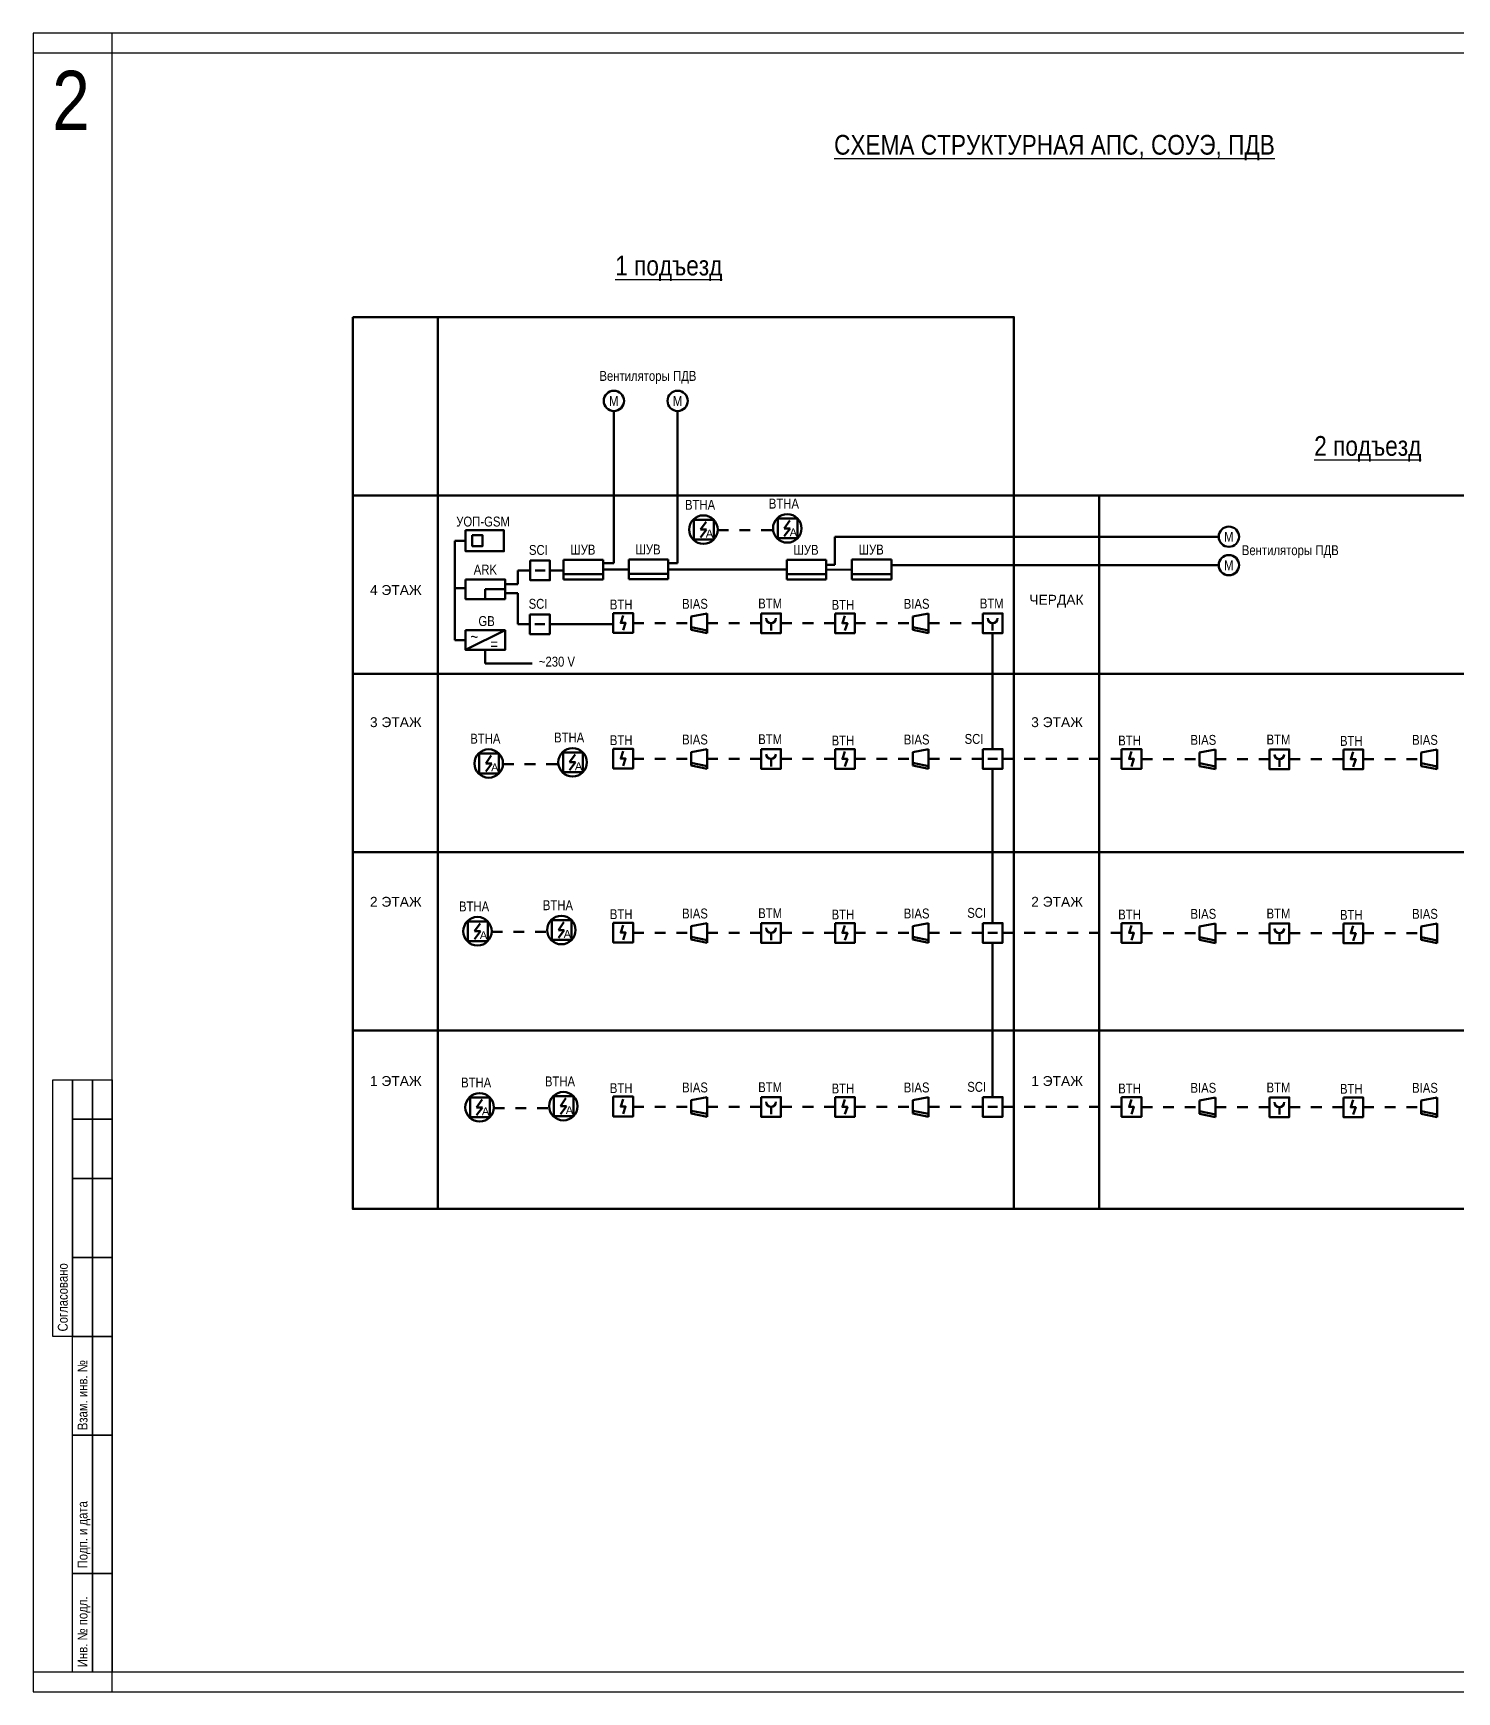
# Model space of a CAD drawing. Header units: millimetres. Extents: x -3463 to 813393, y -106315 to 159215.
# Drawn here: x 254326 to 290387, y -102717 to -60717 of the extents above; entities that cross this region are included whole.
import ezdxf

# ---------------------------------------------------------------- set-up
doc = ezdxf.new("R2010")
doc.units = ezdxf.units.MM
for name, color, linetype, lineweight in [('AFS_', 1, 'Continuous', 50), ('ALERT_', 82, 'Continuous', 50), ('ELECTRO_12_24_', 5, 'Continuous', 50), ('SCHEME_STRUCTURE_', 7, 'Continuous', 30), ('STAMPS_', 7, 'Continuous', 30), ('Структурка_этажи_', 130, 'Continuous', 50)]:
    doc.layers.add(name, color=color, linetype=linetype, lineweight=lineweight)
doc.layers.add('INNER_FRAME_', color=7, linetype='Continuous', lineweight=30, true_color=0x000000)
doc.layers.add('OUTER_FRAME_', color=92, linetype='Continuous', lineweight=30, plot=False)
doc.layers.add('STAMP_', color=7, linetype='Continuous', true_color=0x000000)
doc.styles.add('Graph_', font='ARIALN.TTF', dxfattribs={"height": 250})
doc.styles.add('Graph_2_5_', font='ARIALN.TTF', dxfattribs={"height": 2.5})
doc.styles.get("Standard").update_dxf_attribs({"font": 'arial.ttf', "height": 10000})
doc.styles.add('график', font='ARIALN.TTF', dxfattribs={"height": 250})

# ---------------------------------------------------------------- blocks, each defined once
blk = doc.blocks.new('GB_')
at = {"layer": 'ELECTRO_12_24_'}
blk.add_line((-5, -2.500000000000227), (5, 2.499999999999773), dxfattribs=at)
blk.add_lwpolyline([(-5, 2.499999999999773), (5, 2.499999999999773), (5, -2.500000000000227), (-5, -2.500000000000227)], close=True, dxfattribs=at)
at = {"layer": 'ELECTRO_12_24_', "style": 'Graph_'}
for s, p in [('~', (-3.75, -0.6250000000002274)), ('=', (1.25, -2.500000000000227))]:
    blk.add_text(s, height=3, dxfattribs=at).set_placement(p)
at = {"layer": 'ELECTRO_12_24_', "style": 'Graph_', "flags": 8}
blk.add_attdef('DATA_', (-4.522722744854434, 3.758116568415517), '', height=2.5, dxfattribs=at)
blk = doc.blocks.new('ARK_')
at = {"layer": 'AFS_'}
for points in [[(-5, 2.5), (5, 2.5), (5, -2.5), (-5, -2.5)], [(0, 0), (5, 0), (5, -2.5), (0, -2.5)]]:
    blk.add_lwpolyline(points, close=True, dxfattribs=at)
at = {"layer": 'AFS_', "style": 'Graph_', "flags": 8}
blk.add_attdef('DATA_', (-5, 3.75), '', height=2.5, dxfattribs=at)
blk = doc.blocks.new('A$C125d6fb2')
at = {"layer": 'STAMPS_'}
blk.add_line((-0.114838249704917, 8.232459828643186), (-0.114838249704917, 8.232459828643186), dxfattribs=at)
for points in [[(-0.114838249704917, 9.482459828643186), (64.88516175029508, 9.482459828643186), (64.88516175029508, 4.482459828643186), (-0.114838249704917, 4.482459828643186)], [(-85.11483824970492, 4.482459828643186), (-60.11483824970492, 4.482459828643186), (-60.11483824970492, -0.5175401713568135), (-85.11483824970492, -0.5175401713568135)], [(-60.11483824970492, 4.482459828643186), (-25.11483824970492, 4.482459828643186), (-25.11483824970492, -0.5175401713568135), (-60.11483824970492, -0.5175401713568135)], [(-25.11483824970492, 4.482459828643186), (-0.114838249704917, 4.482459828643186), (-0.114838249704917, -0.5175401713568135), (-25.11483824970492, -0.5175401713568135)], [(-0.114838249704917, 4.482459828643186), (19.88516175029508, 4.482459828643186), (19.88516175029508, -0.5175401713568135), (-0.114838249704917, -0.5175401713568135)], [(19.88516175029508, 4.482459828643186), (39.88516175029508, 4.482459828643186), (39.88516175029508, -0.5175401713568135), (19.88516175029508, -0.5175401713568135)], [(39.88516175029508, 4.482459828643186), (54.88516175029508, 4.482459828643186), (54.88516175029508, -0.5175401713568135), (39.88516175029508, -0.5175401713568135)], [(54.88516175029508, 4.482459828643186), (64.88516175029508, 4.482459828643186), (64.88516175029508, -0.5175401713568135), (54.88516175029508, -0.5175401713568135)], [(-85.11483824970492, -0.5175401713568135), (-60.11483824970492, -0.5175401713568135), (-60.11483824970492, -5.517540171356814), (-85.11483824970492, -5.517540171356814)], [(-60.11483824970492, -0.5175401713568135), (-25.11483824970492, -0.5175401713568135), (-25.11483824970492, -5.517540171356814), (-60.11483824970492, -5.517540171356814)], [(-25.11483824970492, -0.5175401713568135), (-0.114838249704917, -0.5175401713568135), (-0.114838249704917, -5.517540171356814), (-25.11483824970492, -5.517540171356814)], [(-0.114838249704917, -0.5175401713568135), (19.88516175029508, -0.5175401713568135), (19.88516175029508, -5.517540171356814), (-0.114838249704917, -5.517540171356814)], [(19.88516175029508, -0.5175401713568135), (39.88516175029508, -0.5175401713568135), (39.88516175029508, -5.517540171356814), (19.88516175029508, -5.517540171356814)], [(39.88516175029508, -0.5175401713568135), (54.88516175029508, -0.5175401713568135), (54.88516175029508, -5.517540171356814), (39.88516175029508, -5.517540171356814)], [(54.88516175029508, -0.5175401713568135), (64.88516175029508, -0.5175401713568135), (64.88516175029508, -5.517540171356814), (54.88516175029508, -5.517540171356814)]]:
    blk.add_lwpolyline(points, close=True, dxfattribs=at)
at = {"layer": 'STAMPS_', "char_height": 2.5, "attachment_point": 1, "style": 'Graph_2_5_'}
for s, insert, width in [('Согласовано', (1.135161750295083, 8.232459828643186), 17.00029547591112), ('Инв. № подл.', (-83.86483824970492, 3.232459828643186), 19.32586955065199), ('Подп. и дата', (-58.86483824970492, 3.232459828643186), 19.32586955065199), ('Взам. инв. №', (-23.86483824970492, 3.232459828643186), 19.32586955065199)]:
    blk.add_mtext(s, dxfattribs=dict(at, insert=insert, width=width))
blk = doc.blocks.new('A$C094c292c')
at = {"layer": 'INNER_FRAME_'}
blk.add_lwpolyline([(-274.3696057990892, 206.3920596180978), (294.6303942009108, 206.3920596180978), (294.6303942009108, -203.6079403819022), (-274.3696057990892, -203.6079403819022)], close=True, dxfattribs=at)
at = {"layer": 'OUTER_FRAME_'}
for points in [[(-294.3696057990892, -208.6079403819022), (299.6303942009108, -208.6079403819022), (299.6303942009108, 211.3920596180978), (-294.3696057990892, 211.3920596180978)], [(-294.3696057990892, 206.3920596180978), (-274.3696057990892, 206.3920596180978), (-274.3696057990892, 211.3920596180978), (-294.3696057990892, 211.3920596180978)], [(294.6303942009108, 211.3920596180978), (299.6303942009108, 211.3920596180978), (299.6303942009108, 206.3920596180978), (294.6303942009108, 206.3920596180978)], [(-294.3696057990892, -208.6079403819022), (-274.3696057990892, -208.6079403819022), (-274.3696057990892, -203.6079403819022), (-294.3696057990892, -203.6079403819022)]]:
    blk.add_lwpolyline(points, close=True, dxfattribs=at)
at = {"layer": 'INNER_FRAME_', "insert": (280.6303942009108, -203.6079403819022), "char_height": 2.5, "width": 20.60658436308889, "attachment_point": 1, "style": 'Graph_2_5_'}
blk.add_mtext('Формат А2', dxfattribs=at)
at = {"layer": 'OUTER_FRAME_', "insert": (-289.5657902962557, 201.8570713203007), "char_height": 15, "attachment_point": 1, "style": 'Graph_2_5_'}
blk.add_mtext('2', dxfattribs=at)
blk = doc.blocks.new('BIAS_')
at = {"layer": 'ALERT_'}
for p, q in [((-1.612443904769179, -1.999526734748642), (-2.412443904769361, 2.000473265251358)), ((-2.412443904769361, 2.000473265251358), (2.587556095230639, 2.000473265251358)), ((1.087556092557179, -1.99944177429613), (1.887537841678522, 2.00046697131053)), ((1.787577492812716, -1.999419746838512), (2.587556095230639, 2.000473265251358)), ((-1.612443904769179, -1.999526734748642), (1.787577492812716, -1.999419746838512))]:
    blk.add_line(p, q, dxfattribs=at)
at = {"layer": 'ALERT_', "style": 'Graph_', "flags": 8}
blk.add_attdef('DATA_', (-3.187522710111352, 2.720232642529027), '', height=2.5, dxfattribs=at)
blk = doc.blocks.new('BTM_')
at = {"layer": 'AFS_'}
blk.add_line((4.440892098500626e-16, -1.875), (4.440892098500626e-16, 0), dxfattribs=at)
blk.add_lwpolyline([(-2.5, 2.5), (2.5, 2.5), (2.5, -2.5), (-2.5, -2.5)], close=True, dxfattribs=at)
blk.add_arc((4.440892098500626e-16, 1.25), 1.25, 180, 0, dxfattribs=at)
at = {"layer": 'AFS_', "style": 'Graph_', "flags": 8}
blk.add_attdef('DATA_', (-3.637143729445697, 3.257064862982464), '', height=2.5, dxfattribs=at)
blk = doc.blocks.new('SCI_')
at = {"layer": 'AFS_'}
blk.add_line((-1.25, 0), (1.25, 0), dxfattribs=at)
blk.add_lwpolyline([(-2.5, 2.5), (2.5, 2.5), (2.5, -2.5), (-2.5, -2.5)], close=True, dxfattribs=at)
at = {"layer": 'AFS_', "style": 'Graph_', "flags": 8}
blk.add_attdef('DATA_', (-3.125, 3.125), '', height=2.5, dxfattribs=at)
blk = doc.blocks.new('ШУН_В_З__')
at = {"layer": 'AFS_', "ltscale": 200}
for p, q in [((2138.174932444821, 2730.897792088273), (2148.174932444821, 2730.897792088273)), ((2138.174932444821, 2725.897792088273), (2138.174932444821, 2730.897792088273)), ((2148.174932444821, 2730.897792088273), (2148.174932444821, 2725.897792088273)), ((2148.174932444821, 2725.897792088273), (2138.174932444821, 2725.897792088273))]:
    blk.add_line(p, q, dxfattribs=at)
at = {"layer": 'AFS_'}
blk.add_line((2138.174932444821, 2727.245795866159), (2148.174932444821, 2727.245795866159), dxfattribs=at)
blk = doc.blocks.new('BTH_')
at = {"layer": 'AFS_'}
blk.add_lwpolyline([(-2.5, 2.5), (2.5, 2.5), (2.5, -2.5), (-2.5, -2.5)], close=True, dxfattribs=at)
blk.add_lwpolyline([(0, 1.875), (-0.625, 0), (0.625, 0), (0, -1.875)], dxfattribs=at)
at = {"layer": 'AFS_', "style": 'Graph_', "flags": 8}
blk.add_attdef('DATA_', (-2.884604526272142, 3.623803538020411), '', height=2.5, dxfattribs=at)
blk = doc.blocks.new('A$Cc7060186')
at = {"layer": 'AFS_'}
for p, q in [((-82.88354372046888, -1.980640204390511), (57.11645627953112, 198.0193597956095)), ((-82.88354372046888, -1.980640204390511), (67.11645627953112, -1.980640204390511)), ((67.11645627953112, -1.980640204390511), (-82.88354372046888, -201.9806402043905))]:
    blk.add_line(p, q, dxfattribs=at)
blk.add_lwpolyline([(-247.8835437204689, 248.0193597956095), (252.1164562795311, 248.0193597956095), (252.1164562795311, -251.9806402043905), (-247.8835437204689, -251.9806402043905)], close=True, dxfattribs=at)
blk.add_circle((-7.883543720468879, -1.980640204390511), 360.6937759374287, dxfattribs=at)
blk.add_text('А', height=200, dxfattribs=at).set_placement((52.11645627953112, -201.9806402043905))
at = {"layer": 'AFS_', "insert": (-475.5773263127194, 751.2483659346763), "char_height": 250, "width": 796.970859382709, "attachment_point": 1, "style": 'Graph_'}
blk.add_mtext('BTHA', dxfattribs=at)

msp = doc.modelspace()

# ---------------------------------------------------------------- linework, layer by layer
at = {"layer": 'AFS_'}
for p, q in [((271666.0863156903, -73305.30636799836), (271940.3449949839, -73305.30636799836)), ((272214.6036742774, -73305.30636799836), (272488.862353571, -73305.30636799836)), ((272763.1210328646, -73305.30636799836), (273037.3797121581, -73305.30636799836)), ((266598.6100827148, -74670.17226878926), (266598.6100827148, -74320.35938347667)), ((266917.2652848368, -74320.35938347667), (266598.6100827148, -74320.35938347667)), ((267417.2652848368, -74320.35938347667), (267762.631939117, -74320.35938347667)), ((268762.631939117, -74299.1079052051), (269413.6194744263, -74299.1079052051)), ((270413.6194744263, -74293.24645467533), (273415.1634336886, -74293.24645467533)), ((274415.1634336886, -74303.01981031522), (275066.1509689979, -74297.15835978545)), ((266278.1783434075, -74670.17226878926), (266598.6100827148, -74670.17226878926)), ((266278.1783434075, -74900.81982553517), (266598.6100827148, -74900.81982553517)), ((266598.6100827148, -74900.81982553517), (266598.6100827148, -75683.9238757618)), ((266909.1931704992, -75683.9238757618), (266598.6100827148, -75683.9238757618)), ((267409.1931704992, -75683.9238757618), (269020.0526350175, -75683.9238757618)), ((269523.4929292201, -75658.12263245601), (269797.7516085136, -75658.12263245601)), ((270072.0102878072, -75658.12263245601), (270346.2689671008, -75658.12263245601)), ((270620.5276463943, -75658.12263245601), (270894.7863256879, -75658.12263245601)), ((271394.7863256879, -75658.12263245601), (271669.0450049815, -75658.12263245601)), ((271943.303684275, -75658.12263245601), (272217.5623635686, -75658.12263245601)), ((272491.8210428621, -75658.12263245601), (272766.0797221557, -75658.12263245601)), ((273266.0797221557, -75658.12263245601), (273540.3384014493, -75658.12263245601)), ((273814.5970807428, -75658.12263245601), (274088.8557600364, -75658.12263245601)), ((274363.1144393299, -75658.12263245601), (274637.3731186235, -75658.12263245601)), ((275137.3731186235, -75658.12263245601), (275411.6317979171, -75658.12263245601)), ((275685.8904772106, -75658.12263245601), (275960.1491565042, -75658.12263245601)), ((276234.4078357978, -75658.12263245601), (276508.6665150913, -75658.12263245601)), ((277008.6665150913, -75658.12263245601), (277282.9251943849, -75658.12263245601)), ((277557.1838736784, -75658.12263245601), (277831.442552972, -75658.12263245601)), ((278105.7012322656, -75658.12263245601), (278379.9599115591, -75658.12263245601)), ((278629.9599115591, -75908.12263245601), (278629.9599115591, -78844.38171374402)), ((266227.2820526219, -79227.355341624), (266501.5407319155, -79227.355341624)), ((266775.7994112091, -79227.355341624), (267050.0580905026, -79227.355341624)), ((267324.3167697962, -79227.355341624), (267598.5754490898, -79227.355341624)), ((269523.4929292201, -79094.38171374402), (269797.7516085136, -79094.38171374402)), ((270072.0102878072, -79094.38171374402), (270346.2689671008, -79094.38171374402)), ((270620.5276463943, -79094.38171374402), (270894.7863256879, -79094.38171374402)), ((271394.7863256879, -79094.38171374402), (271669.0450049815, -79094.38171374402)), ((271943.303684275, -79094.38171374402), (272217.5623635686, -79094.38171374402)), ((272491.8210428621, -79094.38171374402), (272766.0797221557, -79094.38171374402)), ((273266.0797221557, -79094.38171374402), (273540.3384014493, -79094.38171374402)), ((273814.5970807428, -79094.38171374402), (274088.8557600364, -79094.38171374402)), ((274363.1144393299, -79094.38171374402), (274637.3731186235, -79094.38171374402)), ((275137.3731186235, -79094.38171374402), (275411.6317979171, -79094.38171374402)), ((275685.8904772106, -79094.38171374402), (275960.1491565042, -79094.38171374402)), ((276234.4078357978, -79094.38171374402), (276508.6665150913, -79094.38171374402)), ((277008.6665150913, -79094.38171374402), (277282.9251943849, -79094.38171374402)), ((277557.1838736784, -79094.38171374402), (277831.442552972, -79094.38171374402)), ((278105.7012322656, -79094.38171374402), (278379.9599115591, -79094.38171374402)), ((278629.9599115591, -79344.38171374402), (278629.9599115591, -83249.60655867716)), ((278879.9599115591, -79094.38171374402), (279154.2185908527, -79094.38171374402)), ((279428.4772701462, -79094.38171374402), (279702.7359494398, -79094.38171374402)), ((279976.9946287334, -79094.38171374402), (280251.2533080269, -79094.38171374402)), ((280525.5119873205, -79094.38171374402), (280799.7706666141, -79094.38171374402)), ((281074.0293459076, -79094.38171374402), (281348.2880252012, -79094.38171374402)), ((281622.5467044947, -79094.38171374402), (281896.8053837883, -79094.38171374402)), ((282400.2456779909, -79103.64976306504), (282674.5043572845, -79103.64976306504)), ((282948.763036578, -79103.64976306504), (283223.0217158716, -79103.64976306504)), ((283497.2803951651, -79103.64976306504), (283771.5390744587, -79103.64976306504)), ((284271.5390744587, -79103.64976306504), (284545.7977537523, -79103.64976306504)), ((284820.0564330458, -79103.64976306504), (285094.3151123394, -79103.64976306504)), ((285368.573791633, -79103.64976306504), (285642.8324709265, -79103.64976306504)), ((286142.8324709265, -79103.64976306504), (286417.0911502201, -79103.64976306504)), ((286691.3498295136, -79103.64976306504), (286965.6085088072, -79103.64976306504)), ((287239.8671881008, -79103.64976306504), (287514.1258673943, -79103.64976306504)), ((288014.1258673943, -79103.64976306504), (288288.3845466879, -79103.64976306504)), ((288562.6432259814, -79103.64976306504), (288836.901905275, -79103.64976306504)), ((289111.1605845686, -79103.64976306504), (289385.4192638621, -79103.64976306504)), ((265942.0478751543, -83475.35661074205), (266216.3065544479, -83475.35661074205)), ((266490.5652337414, -83475.35661074205), (266764.823913035, -83475.35661074205)), ((267039.0825923285, -83475.35661074205), (267313.3412716221, -83475.35661074205)), ((269523.4929292201, -83499.60655867716), (269797.7516085136, -83499.60655867716)), ((270072.0102878072, -83499.60655867716), (270346.2689671008, -83499.60655867716)), ((270620.5276463943, -83499.60655867716), (270894.7863256879, -83499.60655867716)), ((271394.7863256879, -83499.60655867716), (271669.0450049815, -83499.60655867716)), ((271943.303684275, -83499.60655867716), (272217.5623635686, -83499.60655867716)), ((272491.8210428621, -83499.60655867716), (272766.0797221557, -83499.60655867716)), ((273266.0797221557, -83499.60655867716), (273540.3384014493, -83499.60655867716)), ((273814.5970807428, -83499.60655867716), (274088.8557600364, -83499.60655867716)), ((274363.1144393299, -83499.60655867716), (274637.3731186235, -83499.60655867716)), ((275137.3731186235, -83499.60655867716), (275411.6317979171, -83499.60655867716)), ((275685.8904772106, -83499.60655867716), (275960.1491565042, -83499.60655867716)), ((276234.4078357978, -83499.60655867716), (276508.6665150913, -83499.60655867716)), ((277008.6665150913, -83499.60655867716), (277282.9251943849, -83499.60655867716)), ((277557.1838736784, -83499.60655867716), (277831.442552972, -83499.60655867716)), ((278105.7012322656, -83499.60655867716), (278379.9599115591, -83499.60655867716)), ((278879.9599115591, -83499.60655867716), (279154.2185908527, -83499.60655867716)), ((279428.4772701462, -83499.60655867716), (279702.7359494398, -83499.60655867716)), ((279976.9946287334, -83499.60655867716), (280251.2533080269, -83499.60655867716)), ((280525.5119873205, -83499.60655867716), (280799.7706666141, -83499.60655867716)), ((281074.0293459076, -83499.60655867716), (281348.2880252012, -83499.60655867716)), ((281622.5467044947, -83499.60655867716), (281896.8053837883, -83499.60655867716)), ((282400.2456779909, -83508.87460799818), (282674.5043572845, -83508.87460799818)), ((282948.763036578, -83508.87460799818), (283223.0217158716, -83508.87460799818)), ((283497.2803951651, -83508.87460799818), (283771.5390744587, -83508.87460799818)), ((284271.5390744587, -83508.87460799818), (284545.7977537523, -83508.87460799818)), ((284820.0564330458, -83508.87460799818), (285094.3151123394, -83508.87460799818)), ((285368.573791633, -83508.87460799818), (285642.8324709265, -83508.87460799818)), ((286142.8324709265, -83508.87460799818), (286417.0911502201, -83508.87460799818)), ((286691.3498295136, -83508.87460799818), (286965.6085088072, -83508.87460799818)), ((287239.8671881008, -83508.87460799818), (287514.1258673943, -83508.87460799818)), ((288014.1258673943, -83508.87460799818), (288288.3845466879, -83508.87460799818)), ((288562.6432259814, -83508.87460799818), (288836.901905275, -83508.87460799818)), ((289111.1605845686, -83508.87460799818), (289385.4192638621, -83508.87460799818)), ((278629.9599115591, -83749.60655867716), (278629.9599115591, -87654.8314036103)), ((265994.743916546, -87935.08534735744), (266269.0025958396, -87935.08534735744)), ((266543.2612751331, -87935.08534735744), (266817.5199544267, -87935.08534735744)), ((267091.7786337202, -87935.08534735744), (267366.0373130138, -87935.08534735744)), ((269523.4929292201, -87904.8314036103), (269797.7516085136, -87904.8314036103)), ((270072.0102878072, -87904.8314036103), (270346.2689671008, -87904.8314036103)), ((270620.5276463943, -87904.8314036103), (270894.7863256879, -87904.8314036103)), ((271394.7863256879, -87904.8314036103), (271669.0450049815, -87904.8314036103)), ((271943.303684275, -87904.8314036103), (272217.5623635686, -87904.8314036103)), ((272491.8210428621, -87904.8314036103), (272766.0797221557, -87904.8314036103)), ((273266.0797221557, -87904.8314036103), (273540.3384014493, -87904.8314036103)), ((273814.5970807428, -87904.8314036103), (274088.8557600364, -87904.8314036103)), ((274363.1144393299, -87904.8314036103), (274637.3731186235, -87904.8314036103)), ((275137.3731186235, -87904.8314036103), (275411.6317979171, -87904.8314036103)), ((275685.8904772106, -87904.8314036103), (275960.1491565042, -87904.8314036103)), ((276234.4078357978, -87904.8314036103), (276508.6665150913, -87904.8314036103)), ((277008.6665150913, -87904.8314036103), (277282.9251943849, -87904.8314036103)), ((277557.1838736784, -87904.8314036103), (277831.442552972, -87904.8314036103)), ((278105.7012322656, -87904.8314036103), (278379.9599115591, -87904.8314036103)), ((278879.9599115591, -87904.8314036103), (279154.2185908527, -87904.8314036103)), ((279428.4772701462, -87904.8314036103), (279702.7359494398, -87904.8314036103)), ((279976.9946287334, -87904.8314036103), (280251.2533080269, -87904.8314036103)), ((280525.5119873205, -87904.8314036103), (280799.7706666141, -87904.8314036103)), ((281074.0293459076, -87904.8314036103), (281348.2880252012, -87904.8314036103)), ((281622.5467044947, -87904.8314036103), (281896.8053837883, -87904.8314036103)), ((282400.2456779909, -87914.09945293132), (282674.5043572845, -87914.09945293132)), ((282948.763036578, -87914.09945293132), (283223.0217158716, -87914.09945293132)), ((283497.2803951651, -87914.09945293132), (283771.5390744587, -87914.09945293132)), ((284271.5390744587, -87914.09945293132), (284545.7977537523, -87914.09945293132)), ((284820.0564330458, -87914.09945293132), (285094.3151123394, -87914.09945293132)), ((285368.573791633, -87914.09945293132), (285642.8324709265, -87914.09945293132)), ((286142.8324709265, -87914.09945293132), (286417.0911502201, -87914.09945293132)), ((286691.3498295136, -87914.09945293132), (286965.6085088072, -87914.09945293132)), ((287239.8671881008, -87914.09945293132), (287514.1258673943, -87914.09945293132)), ((288014.1258673943, -87914.09945293132), (288288.3845466879, -87914.09945293132)), ((288562.6432259814, -87914.09945293132), (288836.901905275, -87914.09945293132)), ((289111.1605845686, -87914.09945293132), (289385.4192638621, -87914.09945293132))]:
    msp.add_line(p, q, dxfattribs=at)
at = {"layer": 'AFS_', "color": 217, "true_color": 0x93278f}
for p, q in [((265778.1783434075, -76334.9450094532), (265778.1783434075, -76675.45367771992)), ((265778.1783434075, -76675.45367771992), (266962.4575697016, -76675.45367771992))]:
    msp.add_line(p, q, dxfattribs=at)
at = {"layer": 'AFS_'}
for points in [[(265279.2215550676, -73305.15690507123), (266248.7437688354, -73305.15690507123), (266248.7437688354, -73835.01298822206), (265279.2215550676, -73835.01298822206)], [(265448.9123008076, -73430.91373823871), (265708.0558921595, -73430.91373823871), (265708.0558921595, -73705.91026149513), (265448.9123008076, -73705.91026149513)]]:
    msp.add_lwpolyline(points, close=True, dxfattribs=at)
at = {"layer": 'ELECTRO_12_24_', "color": 217, "true_color": 0x93278f}
for p, q in [((269035.4089112119, -74136.43510303879), (269035.4089112119, -70293.6862105939)), ((270651.0040452834, -74136.43510303879), (270651.0040452834, -70293.6862105939)), ((274629.8030623342, -74182.65448432497), (274629.8030623342, -73466.69887863018)), ((274629.8030623342, -73466.69887863018), (284357.0910401403, -73466.69887863018)), ((268762.631939117, -74136.43510303879), (269035.4089112119, -74136.43510303879)), ((270413.6194744263, -74136.43510303879), (270651.0040452834, -74136.43510303879)), ((274415.1634336886, -74182.65448432497), (274629.8030623342, -74182.65448432497)), ((276066.1509689979, -74190.52914274263), (284357.0910401403, -74187.57265558379))]:
    msp.add_line(p, q, dxfattribs=at)
at = {"layer": 'ELECTRO_12_24_'}
for p, q in [((265005.6342875413, -76084.9450094532), (265005.6342875413, -73570.08494664665)), ((265279.2215550676, -73570.08494664665), (265005.6342875413, -73570.08494664665)), ((265005.6342875413, -74771.55831683204), (265278.1783434075, -74771.55831683204)), ((265278.1783434075, -76084.9450094532), (265005.6342875413, -76084.9450094532))]:
    msp.add_line(p, q, dxfattribs=at)
at = {"layer": 'ELECTRO_12_24_', "color": 217, "true_color": 0x93278f}
for centre in [(269035.4089112119, -70028.24652075476), (270651.0040452834, -70028.24652075476), (284613.9029813846, -73466.69887863018), (284614.1600395439, -74187.57256391877)]:
    msp.add_circle(centre, 256.8119412443609, dxfattribs=at)
at = {"layer": 'Структурка_этажи_', "color": 18, "true_color": 0x000000}
for points in [[(262420.8836633286, -67904.10088272009), (279170.3166082047, -67904.10088272009), (279170.3166082047, -72420.96777001489), (262420.8836633286, -72420.96777001489)], [(262420.8836633286, -67904.10088272009), (264575.4715724608, -67904.10088272009), (264575.4715724608, -72420.96777001489), (262420.8836633286, -72420.96777001489)], [(262420.8836633286, -72420.96777001489), (279170.3166082047, -72420.96777001489), (279170.3166082047, -76937.8346573097), (262420.8836633286, -76937.8346573097)], [(262420.8836633286, -72420.96777001489), (264575.4715724608, -72420.96777001489), (264575.4715724608, -76937.8346573097), (262420.8836633286, -76937.8346573097)], [(279170.3166082047, -72420.96777001489), (295919.7495530809, -72420.96777001489), (295919.7495530809, -76937.8346573097), (279170.3166082047, -76937.8346573097)], [(279170.3166082047, -72420.96777001489), (281324.904517337, -72420.96777001489), (281324.904517337, -76937.8346573097), (279170.3166082047, -76937.8346573097)], [(262420.8836633286, -76937.8346573097), (279170.3166082047, -76937.8346573097), (279170.3166082047, -81454.7015446045), (262420.8836633286, -81454.7015446045)], [(262420.8836633286, -76937.8346573097), (264575.4715724608, -76937.8346573097), (264575.4715724608, -81454.7015446045), (262420.8836633286, -81454.7015446045)], [(279170.3166082047, -76937.8346573097), (295919.7495530809, -76937.8346573097), (295919.7495530809, -81454.7015446045), (279170.3166082047, -81454.7015446045)], [(279170.3166082047, -76937.8346573097), (281324.904517337, -76937.8346573097), (281324.904517337, -81454.7015446045), (279170.3166082047, -81454.7015446045)], [(262420.8836633286, -81454.7015446045), (279170.3166082047, -81454.7015446045), (279170.3166082047, -85971.5684318993), (262420.8836633286, -85971.5684318993)], [(262420.8836633286, -81454.7015446045), (264575.4715724608, -81454.7015446045), (264575.4715724608, -85971.5684318993), (262420.8836633286, -85971.5684318993)], [(279170.3166082047, -81454.7015446045), (295919.7495530809, -81454.7015446045), (295919.7495530809, -85971.5684318993), (279170.3166082047, -85971.5684318993)], [(279170.3166082047, -81454.7015446045), (281324.904517337, -81454.7015446045), (281324.904517337, -85971.5684318993), (279170.3166082047, -85971.5684318993)], [(262420.8836633286, -85971.5684318993), (279170.3166082047, -85971.5684318993), (279170.3166082047, -90488.4353191941), (262420.8836633286, -90488.4353191941)], [(262420.8836633286, -85971.5684318993), (264575.4715724608, -85971.5684318993), (264575.4715724608, -90488.4353191941), (262420.8836633286, -90488.4353191941)], [(279170.3166082047, -85971.5684318993), (295919.7495530809, -85971.5684318993), (295919.7495530809, -90488.4353191941), (279170.3166082047, -90488.4353191941)], [(279170.3166082047, -85971.5684318993), (281324.904517337, -85971.5684318993), (281324.904517337, -90488.4353191941), (279170.3166082047, -90488.4353191941)]]:
    msp.add_lwpolyline(points, close=True, dxfattribs=at)

# ---------------------------------------------------------------- block references
at = {"layer": 'AFS_'}
for p in [(271312.2144806286, -73285.23121629318), (273435.6668005961, -73255.16426786163), (265873.4102175602, -79207.28018991882), (267996.8625375277, -79177.21324148728), (265588.1760400925, -83455.28145903687), (267711.62836006, -83425.21451060532), (265640.8720814842, -87915.01019565226), (267764.3244014517, -87884.94324722071)]:
    msp.add_blockref('A$Cc7060186', p, dxfattribs=at)
ref = msp.add_blockref('SCI_', (267167.2652848368, -74320.35938347667), dxfattribs=dict(at, xscale=100, yscale=100, zscale=100))
ref.add_attrib('DATA_', 'SCI', (266883.8540684708, -73927.6741449703), dxfattribs={"height": 250, "style": 'Graph_'})
ref = msp.add_blockref('ARK_', (265778.1783434075, -74797.22228411504), dxfattribs=dict(at, xscale=100, yscale=100, zscale=100))
ref.add_attrib('DATA_', 'ARK', (265485.3439590397, -74424.29151526734), dxfattribs={"height": 250, "style": 'Graph_'})
at = {"layer": 'AFS_', "xscale": 100, "yscale": 100, "zscale": 100}
for name, p in [('ШУН_В_З__', (53945.13869463489, -347138.8871140325)), ('ШУН_В_З__', (55596.12622994417, -347133.0256635027)), ('ШУН_В_З__', (59597.67018920649, -347142.7990191426)), ('ШУН_В_З__', (61248.65772451577, -347136.9375686128)), ('GB_', (265778.1783434075, -76084.94500945316))]:
    msp.add_blockref(name, p, dxfattribs=at)
at = {"layer": 'AFS_'}
ref = msp.add_blockref('SCI_', (267159.1931704992, -75683.9238757618), dxfattribs=dict(at, xscale=100, yscale=100, zscale=100))
ref.add_attrib('DATA_', 'SCI', (266875.7819541332, -75291.23863725543), dxfattribs={"height": 250, "style": 'Graph_'})
ref = msp.add_blockref('BTH_', (269270.0526350175, -75648.85458313499), dxfattribs=dict(at, xscale=100, yscale=100, zscale=100))
ref.add_attrib('DATA_', 'BTH', (268933.4095574847, -75308.05259220715), dxfattribs={"height": 250, "style": 'Graph_'})
ref = msp.add_blockref('BTM_', (273016.0797221557, -75658.12263245601), dxfattribs=dict(at, xscale=100, yscale=100, zscale=100))
ref.add_attrib('DATA_', 'BTM', (272691.1332691658, -75283.12263245601), dxfattribs={"height": 250, "style": 'Graph_'})
ref = msp.add_blockref('BTH_', (274887.3731186235, -75658.12263245601), dxfattribs=dict(at, xscale=100, yscale=100, zscale=100))
ref.add_attrib('DATA_', 'BTH', (274550.7300410907, -75317.32064152817), dxfattribs={"height": 250, "style": 'Graph_'})
ref = msp.add_blockref('BTM_', (278629.9599115591, -75658.12263245601), dxfattribs=dict(at, xscale=100, yscale=100, zscale=100))
ref.add_attrib('DATA_', 'BTM', (278305.0134585692, -75283.12263245601), dxfattribs={"height": 250, "style": 'Graph_'})
ref = msp.add_blockref('BTH_', (269270.0526350175, -79085.113664423), dxfattribs=dict(at, xscale=100, yscale=100, zscale=100))
ref.add_attrib('DATA_', 'BTH', (268933.4095574847, -78744.31167349516), dxfattribs={"height": 250, "style": 'Graph_'})
ref = msp.add_blockref('BTM_', (273016.0797221557, -79094.38171374402), dxfattribs=dict(at, xscale=100, yscale=100, zscale=100))
ref.add_attrib('DATA_', 'BTM', (272691.1332691658, -78719.38171374402), dxfattribs={"height": 250, "style": 'Graph_'})
ref = msp.add_blockref('BTH_', (274887.3731186235, -79094.38171374402), dxfattribs=dict(at, xscale=100, yscale=100, zscale=100))
ref.add_attrib('DATA_', 'BTH', (274550.7300410907, -78753.57972281618), dxfattribs={"height": 250, "style": 'Graph_'})
ref = msp.add_blockref('SCI_', (278629.9599115591, -79094.38171374402), dxfattribs=dict(at, xscale=100, yscale=100, zscale=100))
ref.add_attrib('DATA_', 'SCI', (277919.4726597134, -78712.10839591513), dxfattribs={"height": 250, "style": 'Graph_'})
ref = msp.add_blockref('BTH_', (282146.8053837883, -79094.38171374402), dxfattribs=dict(at, xscale=100, yscale=100, zscale=100))
ref.add_attrib('DATA_', 'BTH', (281810.1623062555, -78753.57972281618), dxfattribs={"height": 250, "style": 'Graph_'})
ref = msp.add_blockref('BTM_', (285892.8324709265, -79103.64976306504), dxfattribs=dict(at, xscale=100, yscale=100, zscale=100))
ref.add_attrib('DATA_', 'BTM', (285567.8860179366, -78728.64976306504), dxfattribs={"height": 250, "style": 'Graph_'})
ref = msp.add_blockref('BTH_', (287764.1258673943, -79103.64976306504), dxfattribs=dict(at, xscale=100, yscale=100, zscale=100))
ref.add_attrib('DATA_', 'BTH', (287427.4827898615, -78762.8477721372), dxfattribs={"height": 250, "style": 'Graph_'})
ref = msp.add_blockref('BTH_', (269270.0526350175, -83490.33850935614), dxfattribs=dict(at, xscale=100, yscale=100, zscale=100))
ref.add_attrib('DATA_', 'BTH', (268933.4095574847, -83149.5365184283), dxfattribs={"height": 250, "style": 'Graph_'})
ref = msp.add_blockref('BTM_', (273016.0797221557, -83499.60655867716), dxfattribs=dict(at, xscale=100, yscale=100, zscale=100))
ref.add_attrib('DATA_', 'BTM', (272691.1332691658, -83124.60655867716), dxfattribs={"height": 250, "style": 'Graph_'})
ref = msp.add_blockref('BTH_', (274887.3731186235, -83499.60655867716), dxfattribs=dict(at, xscale=100, yscale=100, zscale=100))
ref.add_attrib('DATA_', 'BTH', (274550.7300410907, -83158.80456774932), dxfattribs={"height": 250, "style": 'Graph_'})
ref = msp.add_blockref('SCI_', (278629.9599115591, -83499.60655867716), dxfattribs=dict(at, xscale=100, yscale=100, zscale=100))
ref.add_attrib('DATA_', 'SCI', (277986.8451944394, -83117.33324084827), dxfattribs={"height": 250, "style": 'Graph_'})
ref = msp.add_blockref('BTH_', (282146.8053837883, -83499.60655867716), dxfattribs=dict(at, xscale=100, yscale=100, zscale=100))
ref.add_attrib('DATA_', 'BTH', (281810.1623062555, -83158.80456774932), dxfattribs={"height": 250, "style": 'Graph_'})
ref = msp.add_blockref('BTM_', (285892.8324709265, -83508.87460799818), dxfattribs=dict(at, xscale=100, yscale=100, zscale=100))
ref.add_attrib('DATA_', 'BTM', (285567.8860179366, -83133.87460799818), dxfattribs={"height": 250, "style": 'Graph_'})
ref = msp.add_blockref('BTH_', (287764.1258673943, -83508.87460799818), dxfattribs=dict(at, xscale=100, yscale=100, zscale=100))
ref.add_attrib('DATA_', 'BTH', (287427.4827898615, -83168.07261707034), dxfattribs={"height": 250, "style": 'Graph_'})
ref = msp.add_blockref('BTH_', (269270.0526350175, -87895.56335428928), dxfattribs=dict(at, xscale=100, yscale=100, zscale=100))
ref.add_attrib('DATA_', 'BTH', (268933.4095574847, -87554.76136336144), dxfattribs={"height": 250, "style": 'Graph_'})
ref = msp.add_blockref('BTM_', (273016.0797221557, -87904.8314036103), dxfattribs=dict(at, xscale=100, yscale=100, zscale=100))
ref.add_attrib('DATA_', 'BTM', (272691.1332691658, -87529.8314036103), dxfattribs={"height": 250, "style": 'Graph_'})
ref = msp.add_blockref('BTH_', (274887.3731186235, -87904.8314036103), dxfattribs=dict(at, xscale=100, yscale=100, zscale=100))
ref.add_attrib('DATA_', 'BTH', (274550.7300410907, -87564.02941268246), dxfattribs={"height": 250, "style": 'Graph_'})
ref = msp.add_blockref('SCI_', (278629.9599115591, -87904.8314036103), dxfattribs=dict(at, xscale=100, yscale=100, zscale=100))
ref.add_attrib('DATA_', 'SCI', (277986.8451944394, -87522.5580857814), dxfattribs={"height": 250, "style": 'Graph_'})
ref = msp.add_blockref('BTH_', (282146.8053837883, -87904.8314036103), dxfattribs=dict(at, xscale=100, yscale=100, zscale=100))
ref.add_attrib('DATA_', 'BTH', (281810.1623062555, -87564.02941268246), dxfattribs={"height": 250, "style": 'Graph_'})
ref = msp.add_blockref('BTM_', (285892.8324709265, -87914.09945293132), dxfattribs=dict(at, xscale=100, yscale=100, zscale=100))
ref.add_attrib('DATA_', 'BTM', (285567.8860179366, -87539.09945293132), dxfattribs={"height": 250, "style": 'Graph_'})
ref = msp.add_blockref('BTH_', (287764.1258673943, -87914.09945293132), dxfattribs=dict(at, xscale=100, yscale=100, zscale=100))
ref.add_attrib('DATA_', 'BTH', (287427.4827898615, -87573.29746200348), dxfattribs={"height": 250, "style": 'Graph_'})
at = {"layer": 'ALERT_', "xscale": 100, "yscale": 100, "zscale": 100, "rotation": 270}
for p in [(271194.7389991627, -75649.36702293294), (276808.6191885662, -75649.36702293294), (271194.7389991627, -79085.62610422095), (276808.6191885662, -79085.62610422095), (284071.4917479336, -79094.89415354197), (289685.371937337, -79094.89415354197), (271194.7389991627, -83490.85094915409), (276808.6191885662, -83490.85094915409), (284071.4917479336, -83500.11899847511), (289685.371937337, -83500.11899847511), (271194.7389991627, -87896.07579408723), (276808.6191885662, -87896.07579408723), (284071.4917479336, -87905.34384340825), (289685.371937337, -87905.34384340825)]:
    msp.add_blockref('BIAS_', p, dxfattribs=at)
at = {"layer": 'INNER_FRAME_', "xscale": 100, "yscale": 100, "zscale": 100}
msp.add_blockref('A$C094c292c', (283763.1595968436, -81855.82817578007), dxfattribs=at)
at = {"layer": 'STAMPS_', "xscale": 100, "yscale": 100, "zscale": 100, "rotation": 90}
msp.add_blockref('A$C125d6fb2', (255774.4449997973, -93705.13838899945), dxfattribs=at)

# ---------------------------------------------------------------- texts
at = {"char_height": 250, "attachment_point": 1}
for s, insert in [('4 ЭТАЖ', (262856.3149086072, -74692.77787739539)), ('ЧЕРДАК', (279559.5261116838, -74938.51007091627)), ('3 ЭТАЖ', (262856.3149086072, -78038.33516718692)), ('3 ЭТАЖ', (279605.7478534833, -78038.33516718692)), ('2 ЭТАЖ', (262856.3149086072, -82586.55267485522)), ('2 ЭТАЖ', (279605.7478534833, -82586.55267485522)), ('1 ЭТАЖ', (262856.3149086072, -87125.44617656828)), ('1 ЭТАЖ', (279605.7478534833, -87125.44617656828))]:
    msp.add_mtext_dynamic_manual_height_columns(s, width=1431.289468728105, gutter_width=1, heights=[0], dxfattribs=dict(at, insert=insert))
at = {"layer": 'AFS_', "char_height": 250, "width": 1406.370298701571, "attachment_point": 5, "style": 'график'}
for s, insert in [('УОП-GSM', (265721.5470698862, -73084.9864546138)), ('ШУВ', (268250.2482379975, -73796.68697038788)), ('ШУВ', (269901.2357733068, -73790.8255198581)), ('ШУВ', (273902.7797325691, -73800.59887549799)), ('ШУВ', (275553.7672678784, -73794.73742496822)), ('GB', (265811.5363680654, -75605.07988919635))]:
    msp.add_mtext(s, dxfattribs=dict(at, insert=insert))
at = {"layer": 'AFS_', "color": 217, "true_color": 0x93278f, "insert": (267592.9607886943, -76631.87934746794), "char_height": 250, "width": 1406.370298701571, "attachment_point": 5, "style": 'график'}
msp.add_mtext('~230 V', dxfattribs=at)
at = {"layer": 'ALERT_', "char_height": 250, "attachment_point": 1, "style": 'Graph_'}
for insert in [(270763.4205397374, -75041.22571238375), (276377.3007291408, -75041.22571238375), (270763.4205397374, -78477.48479367176), (276377.3007291408, -78477.48479367176), (283640.1732885082, -78486.75284299278), (289254.0534779116, -78486.75284299278), (270763.4205397374, -82882.7096386049), (276377.3007291408, -82882.7096386049), (283640.1732885082, -82891.97768792592), (289254.0534779116, -82891.97768792592), (270763.4205397374, -87287.93448353803), (276377.3007291408, -87287.93448353803), (283640.1732885082, -87297.20253285905), (289254.0534779116, -87297.20253285905)]:
    msp.add_mtext('BIAS', dxfattribs=dict(at, insert=insert))
at = {"layer": 'ELECTRO_12_24_', "color": 217, "true_color": 0x93278f, "char_height": 250, "attachment_point": 5, "style": 'график'}
for s, insert, width in [('Вентиляторы ПДВ', (269897.9210686698, -69433.45364193572), 5842.592671344741), ('М', (269032.8694670727, -70030.54391841963), 1406.370298701571), ('М', (270648.4646011442, -70030.54391841963), 1406.370298701571), ('М', (284611.3635372454, -73468.99627629505), 1406.370298701571), ('Вентиляторы ПДВ', (286169.1434954108, -73846.11847288758), 5842.592671344741), ('М', (284611.6205954047, -74189.86996158364), 1406.370298701571)]:
    msp.add_mtext(s, dxfattribs=dict(at, insert=insert, width=width))
at = {"layer": 'SCHEME_STRUCTURE_', "char_height": 500, "width": 3862.374488018875, "attachment_point": 1, "style": 'Graph_2_5_'}
for s, insert in [('\\pi613.99761;{\\L1 подъезд}', (268455.5129342969, -66351.3888305818)), ('\\pi591.31685;{\\L2 подъезд}', (286183.2218039166, -70918.22837619053))]:
    msp.add_mtext(s, dxfattribs=dict(at, insert=insert))
at = {"layer": 'STAMP_', "insert": (274613.4370402417, -63292.46534530011), "char_height": 500, "width": 11414.83172172951, "attachment_point": 1, "style": 'Graph_'}
msp.add_mtext('{\\LСХЕМА СТРУКТУРНАЯ АПС, СОУЭ, ПДВ}', dxfattribs=at)

doc.saveas('drawing.dxf')
